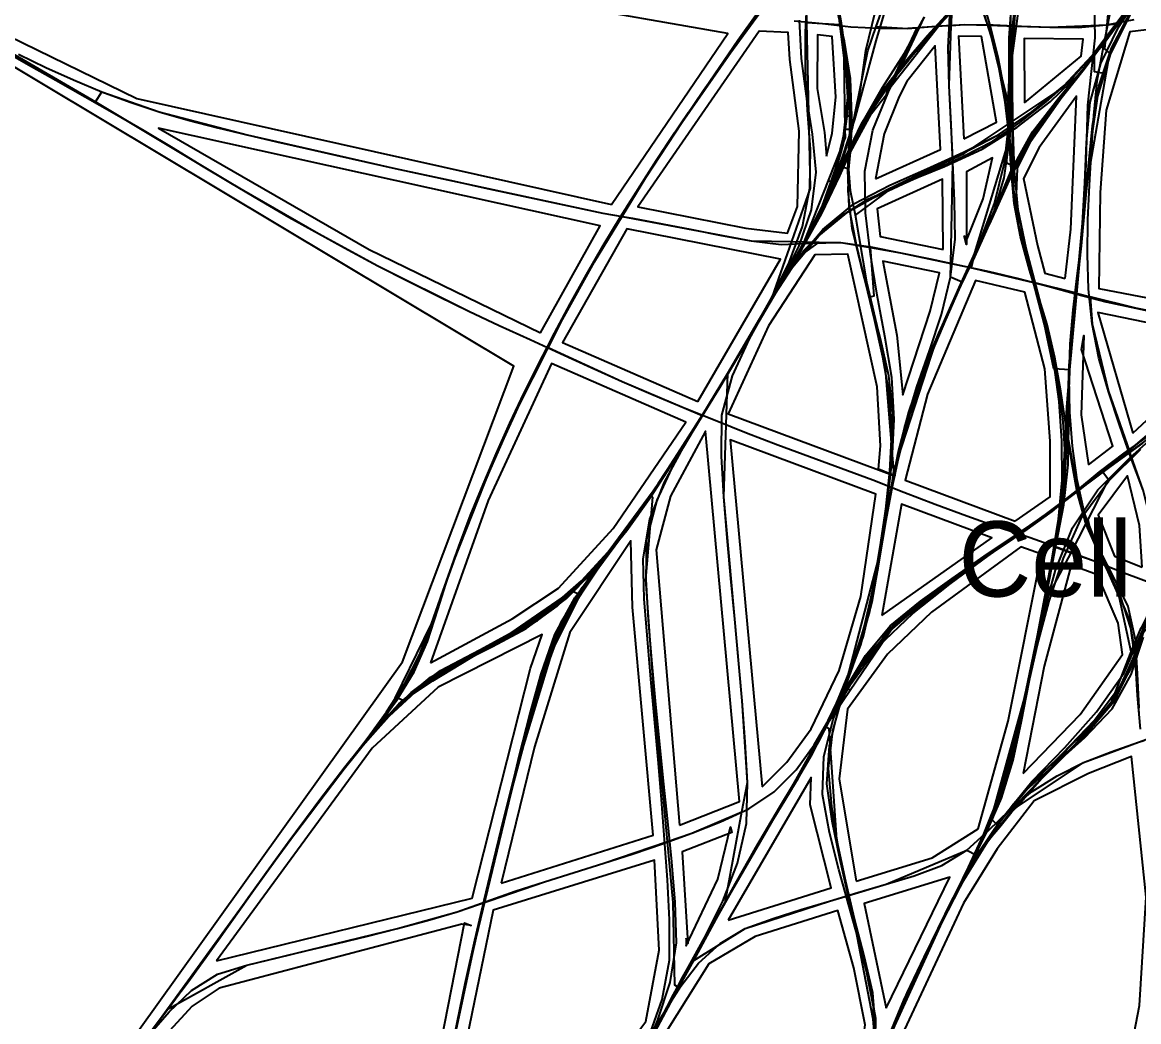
# Model space of a CAD drawing. Header units: metres. Extents: x 465982 to 489928, y 209046 to 231790.
# Drawn here: x 481878 to 485586, y 223631 to 226952 of the extents above; entities that cross this region are included whole.
import ezdxf

# ---------------------------------------------------------------- set-up
doc = ezdxf.new("R2010")
doc.units = ezdxf.units.M
for name, color, linetype in [('CELL_NAMES', 7, 'CONTINUOUS'), ('WOOL_PARCELS', 32, 'CONTINUOUS'), ('WOOL_ROADS_L1', 30, 'CONTINUOUS'), ('WOOL_ROADS_L2', 94, 'CONTINUOUS'), ('WOOL_THREADS', 8, 'CONTINUOUS')]:
    doc.layers.add(name, color=color, linetype=linetype)

msp = doc.modelspace()

# ---------------------------------------------------------------- linework, layer by layer
at = {"layer": 'WOOL_PARCELS'}
for points in [[(483834.782, 226346.571), (484220.82, 226915.216), (483637.395, 227016.563), (483108.174, 227150.34), (482600.166, 227324.262), (482009.53, 227637.505), (481761.915, 227562.843), (481195.715, 227331.869), (481690.115, 226976.202), (482257.978, 226698.381)], [(481095.483, 222189.056), (481859.781, 223037.138), (483140.897, 224827.428), (483510.833, 225809.005), (481163.047, 227216.055), (480945.763, 227248.653), (480025.99, 227002.18), (480027.087, 226773.125), (480249.692, 224771.937), (480315.316, 224581.252), (480849.718, 223826.886)], [(484281.43, 226268.248), (484418.824, 226251.32), (484452.084, 226340.401), (484457.845, 226590.7), (484426.69, 226828.613), (484422.047, 226918.327), (484325.038, 226922.329), (483922.312, 226338.471)], [(485885.806, 225984.146), (486064.663, 226372.917), (486090.003, 226550.51), (486072.852, 226733.353), (486017.701, 226817.968), (485927.19, 226927.929), (485685.325, 226935.291), (485556.439, 226920.136), (485477.59, 226660.165), (485458.218, 226386.358), (485453.243, 226067.981)], [(484549.196, 226507.311), (484567.28, 226583.219), (484580.311, 226702.741), (484567.667, 226904.443), (484518.421, 226909.796), (484518.293, 226732.345), (484541.755, 226585.633)], [(485005.123, 226565.084), (485113.99, 226619.955), (485063.125, 226904.292), (484987.545, 226905.604)], [(485206.064, 226684.692), (485395.14, 226839.853), (485401.178, 226895.38), (485205.697, 226897.72)], [(484711.487, 226432.354), (484927.976, 226528.793), (484910.179, 226873.542), (484815.328, 226754.854), (484790.423, 226704.987), (484740.371, 226581.91)], [(485341.445, 226100.445), (485360.302, 226264.131), (485379.733, 226706.667), (485255.724, 226535.73), (485203.514, 226432.899), (485250.16, 226210.11), (485274.021, 226118.933)], [(483599.091, 225920.63), (483796.65, 226275.755), (482330.647, 226599.99), (483030.176, 226196.704)], [(485005.848, 226243.063), (485016.161, 226232.317), (485068.656, 226364.962), (485100.539, 226501.339), (485013.436, 226455.412), (485013.436, 226213.226)], [(484936.694, 226197.078), (484933.962, 226430.514), (484716.695, 226332.681), (484727.47, 226240.697)], [(484121.904, 225692.356), (484395.724, 226165.489), (483885.131, 226265.332), (483672.471, 225888.053)], [(484777.763, 225444.413), (484721.355, 225466.81), (484728.367, 225544.598), (484716.995, 225741.088), (484619.816, 226181.403), (484509.962, 226178.933), (484356.478, 225943.595), (484221.976, 225651.526)], [(484782.132, 225912.156), (484802.094, 225714.566), (484892.94, 225992.443), (484923.858, 226119.141), (484736.411, 226158.221)], [(485175.53, 225294.745), (485292.092, 225375.681), (485291.561, 225559.872), (485274.234, 225800.085), (485207.28, 226055.378), (485043.514, 226094.422), (484884.218, 225715.925), (484809.614, 225430.471)], [(485566.604, 225587.135), (485705.922, 225716.947), (485848.116, 225905.254), (485449.644, 225988.125)], [(485419.231, 225481.94), (485499.895, 225543.794), (485395.429, 225864.967), (485403.674, 225910.894), (485394.598, 225647.71)], [(483233.029, 224823.356), (483504.568, 224969.661), (483658.891, 225071.336), (483840.726, 225270.502), (484081.603, 225623.832), (483635.717, 225817.984), (483425.494, 225363.447)], [(484060.903, 224284.379), (484260.186, 224362.612), (484146.968, 225593.341), (484030.209, 225377.085), (483983.415, 225199.732)], [(484334.965, 224411.201), (484417.548, 224493.588), (484497.667, 224604.931), (484591.043, 224798.8), (484663.225, 225044.553), (484712.962, 225384.345), (484228.847, 225564.749)], [(485597.098, 225142.036), (485588.959, 225280.067), (485548.194, 225445.494), (485451.068, 225314.422), (485505.415, 225177.894)], [(484732.812, 224981.346), (485097.663, 225239.458), (484797.612, 225350.754)], [(483468.209, 224091.306), (483972.863, 224250.946), (483904.527, 225009.145), (483898.391, 225229.3), (483696.59, 224924.231), (483579.319, 224544.13)], [(484647.398, 224098.766), (484900.191, 224176.126), (485052.187, 224271.912), (485151.819, 224630.415), (485263.351, 225184.543), (485194.496, 225209.432), (484897.971, 224992.329), (484751.077, 224852.835), (484618.256, 224670.273), (484590.831, 224438.717)], [(485202.556, 224456.484), (485390.814, 224651.56), (485532.101, 224851.169), (485518.045, 224954.977), (485449.24, 225115.608), (485361.321, 225148.542), (485271.87, 224812.229)], [(482522.459, 223833.709), (483372.244, 224041.296), (483565.703, 224806.557), (483604.146, 224917.687), (483258.539, 224742.645), (483039.673, 224540.119)], [(484667.576, 223180.219), (485389.979, 223355.08), (485536.646, 223415.171), (485588.767, 223685.421), (485610.414, 224044.863), (485561.659, 224512.071), (485418.625, 224456.209), (485238.894, 224365.606), (485115.965, 224206.241), (485003.921, 224024.65), (484800.584, 223589.082)], [(484222.384, 223968.684), (484564.765, 224076.652), (484494.783, 224352.347), (484497.824, 224443.031)], [(484083.182, 223908.766), (484082.289, 223883.54), (484188.352, 224105.212), (484230.083, 224278.785), (484234.719, 224260.202), (484069.604, 224195.662), (484087.775, 223890.85)], [(483299.709, 223313.312), (483683.285, 223411.633), (483810.867, 223476.065), (483875.87, 223534.44), (483948.576, 223631.897), (483993.31, 223869.101), (483977.532, 224168.151), (483441.867, 224001.859)], [(484746.848, 223676.594), (484958.842, 224111.546), (484674.046, 224024.392)], [(483732.916, 222951.328), (484354.964, 223060.614), (484571.61, 223113.325), (484647.638, 223401.555), (484676.785, 223620.817), (484639.162, 223810.763), (484586.587, 224000.787), (484311.488, 223914.036), (484158.541, 223823.146), (484016.221, 223597.485)], [(481945.913, 223041.387), (483216.743, 223298.182), (483346.117, 223960.386), (483368.458, 223950.508), (483337.724, 223955.465), (482531.972, 223743.24), (482442.419, 223682.457), (482329.264, 223559.77)]]:
    msp.add_lwpolyline(points, close=True, dxfattribs=at)
at = {"layer": 'WOOL_ROADS_L1'}
for points in [[(481061.714, 222099.2), (481429.162, 222500.35), (481571.738, 222658.328), (481783.936, 222911.082), (481983.307, 223170.11), (482309.838, 223605.63), (482758.87, 224223.116), (482957.182, 224485.097), (483091.953, 224656.328), (483236.881, 224953.579), (483311.462, 225161.482), (483433.296, 225469.541), (483523.504, 225670.635), (483671.837, 225964.697), (483778.19, 226156.247), (483949.208, 226436.846), (484069.357, 226620.172), (484383.112, 227071.078), (484507.913, 227303.72), (484535.196, 227363.325), (484547.875, 227362.894), (484564.325, 227391.335)], [(484611.165, 226595.793), (484607.808, 226833.314), (484558.706, 227225.882), (484564.325, 227391.335)], [(481661.535, 219631.45), (481869.079, 219956.176), (482004.676, 220175.344), (482197.648, 220510.243), (482320.464, 220737.172), (482788.339, 221656.528), (483072.392, 222232.072), (483102.204, 222269.964), (483082.07, 222285.805), (483144.419, 222543.723), (483242.591, 223197.234), (483315.486, 223587.042), (483370.059, 223845.789), (483524.709, 224488.175), (483640.18, 224866.79), (483758.57, 225103.531), (483991.585, 225420.444), (484135.693, 225645.54), (484221.657, 225786.183), (484368.299, 226037.128), (484444.977, 226164.179), (484467.604, 226204.506), (484611.538, 226569.432), (484611.165, 226595.793)], [(484706.682, 223600.694), (484703.521, 223640.013), (484639.339, 223972.976), (484583.767, 224220.332), (484557.37, 224604.644), (484545.987, 224611.015), (484553.137, 224623.791), (484627.564, 224733.299), (484611.093, 224744.493), (484722.63, 225173.092), (484764.936, 225405.729), (484771.971, 225460.309), (484741.151, 225840.874), (484682.771, 226089.049), (484645.01, 226311.146), (484628.598, 226392.478), (484622.859, 226464.13), (484628.213, 226519.977), (484632.719, 226596.098), (484611.165, 226595.793)]]:
    msp.add_lwpolyline(points, dxfattribs=at)
at = {"layer": 'WOOL_ROADS_L2'}
for points in [[(484714.064, 226937.661), (484904.111, 227469.963), (484961.103, 227469.75)], [(485481.154, 226943.889), (485495.053, 227098.843), (485462.911, 227369.583)], [(484483.057, 226951.699), (484480.75, 227049.871), (484520.109, 227309.035)], [(480896.589, 227275.344), (481113.249, 227268.071), (481411.152, 227105.877), (481602.692, 226989.324), (482121.217, 226687.892)], [(485510.121, 226946.99), (485668.553, 227155.655), (485728.833, 227242.049)], [(485179.503, 226939.53), (485210.2, 227172.44)], [(485085.163, 226942.379), (485040.123, 227070.897)], [(484750.906, 226724.345), (484937.859, 226959.659), (484963.874, 226987.956)], [(484963.874, 226987.956), (484962.497, 226941.606), (484819.441, 226931.786)], [(484433.759, 226223.64), (484496, 226400.981), (484483.057, 226951.699)], [(484483.057, 226951.699), (484535.765, 226947.601)], [(484535.765, 226947.601), (484593.919, 226944.359)], [(484632.719, 226596.098), (484685.702, 226856.826), (484714.064, 226937.661)], [(484714.064, 226937.661), (484819.441, 226931.786)], [(484750.906, 226724.345), (484849.989, 226933.883)], [(484968.358, 226498.04), (484956.536, 226740.916), (484962.497, 226941.606), (485007.806, 226944.716), (485085.163, 226942.379)], [(485152.563, 226686), (485097.329, 226907.665), (485085.163, 226942.379)], [(485085.163, 226942.379), (485179.503, 226939.53)], [(485152.563, 226686), (485155.963, 226760.929), (485179.503, 226939.53)], [(485179.503, 226939.53), (485291.133, 226936.158), (485481.154, 226943.889)], [(485438.938, 226853.237), (485510.121, 226946.99)], [(485455.485, 226875.03), (485473.568, 226863.521), (485481.154, 226943.889)], [(485481.154, 226943.889), (485510.121, 226946.99)], [(485439.092, 226787.206), (485438.938, 226853.237)], [(485477.507, 226780.522), (485489.462, 226849.233), (485473.568, 226863.521)], [(485357.344, 225796.862), (485413.442, 226412.314), (485477.507, 226780.522)], [(485477.507, 226780.522), (485439.092, 226787.206)], [(485151.687, 226613.162), (485341.398, 226739.632)], [(485341.398, 226739.632), (485351.232, 226732.711)], [(482121.217, 226687.892), (482141.435, 226721.478), (482331.932, 226654.791), (482624.715, 226577.975), (483116.446, 226466.606), (483805.663, 226318.319)], [(484628.213, 226519.977), (484698.525, 226648.772), (484747.573, 226712.484), (484750.906, 226724.345)], [(485183.219, 226467.017), (485227.879, 226557.419), (485351.232, 226732.711)], [(482121.217, 226687.892), (482569.47, 226418.043), (482861.425, 226249.842), (483059.132, 226143.291), (483360.41, 225992.595)], [(485151.687, 226613.162), (485152.563, 226686)], [(484631.38, 226639.908), (484610.546, 226639.613)], [(484631.38, 226639.908), (484632.719, 226596.098)], [(484968.358, 226498.04), (485006.419, 226516.32), (485151.687, 226613.162)], [(485149.694, 226544.285), (485153.799, 226574.266), (485151.687, 226613.162)], [(484601.538, 226471.113), (484628.213, 226519.977)], [(485038.67, 226174.413), (485149.694, 226544.285)], [(485183.219, 226467.017), (485147.962, 226484.435), (485149.694, 226544.285)], [(484601.538, 226471.113), (484576.634, 226480.936)], [(484645.01, 226311.146), (484764.673, 226400.217), (484968.358, 226498.04)], [(484962.021, 226150.992), (484968.928, 226486.328)], [(484968.928, 226486.328), (484968.358, 226498.04)], [(484554.914, 226425.869), (484572.954, 226418.753), (484601.538, 226471.113)], [(484622.859, 226464.13), (484601.538, 226471.113)], [(485236.765, 226087.129), (485179.299, 226350.684), (485183.219, 226467.017)], [(483805.663, 226318.319), (483869.69, 226306.377)], [(483869.69, 226306.377), (484298.551, 226226.383), (484433.759, 226223.64)], [(484368.299, 226037.128), (484433.759, 226223.64)], [(484433.759, 226223.64), (484524.964, 226221.79)], [(484444.977, 226164.179), (484524.964, 226221.79), (484596.325, 226220.343)], [(484596.325, 226220.343), (484695.334, 226203.398)], [(484694.387, 226039.667), (484707.476, 226042.746), (484695.334, 226203.398), (484794.232, 226186.472), (484962.021, 226150.992)], [(484999.716, 226088.157), (484961.079, 226105.228), (484962.021, 226150.992)], [(484962.021, 226150.992), (485021.885, 226138.333)], [(485038.67, 226174.413), (485029.633, 226136.487)], [(484999.716, 226088.157), (485021.885, 226138.333), (485236.765, 226087.129)], [(484771.971, 225460.309), (484910.77, 225886.839), (484999.716, 226088.157)], [(485357.344, 225796.862), (485303.94, 225800.562), (485272.886, 225947.357), (485236.765, 226087.129)], [(485378.909, 226051.523), (485236.765, 226087.129)], [(485378.909, 226051.523), (485424.49, 226040.106)], [(485701.109, 225654.608), (485892.739, 225944.914), (485773.43, 225962.399), (485576.137, 226002.12), (485424.49, 226040.106), (485430.75, 225949.855), (485485.287, 225725.009), (485554.21, 225529.408)], [(483624.782, 225871.412), (483870.07, 225758.976), (484076.375, 225670.586)], [(484267.912, 224328.515), (484286.02, 224425.764), (484268.223, 224697.287), (484207.899, 225375.031), (484221.657, 225786.183)], [(485328.88, 225354.766), (485332.858, 225378.481), (485346.852, 225672.961), (485357.344, 225796.862)], [(484076.375, 225670.586), (484135.693, 225645.54)], [(485554.21, 225529.408), (485701.109, 225654.608)], [(485659.322, 225165.791), (485600.588, 225397.79), (485554.21, 225529.408)], [(485328.88, 225354.766), (485466.408, 225457.489)], [(485485.881, 225431.418), (485466.408, 225457.489)], [(485361.15, 225189.543), (485485.881, 225431.418)], [(484020.892, 224230.296), (483977.091, 224697.704), (483948.77, 225100.646), (483972.041, 225374.272)], [(483972.041, 225374.272), (483962.691, 225381.147)], [(484627.564, 224733.299), (484767.99, 224939.915), (484969.93, 225099.054), (485328.88, 225354.766)], [(485429.356, 225250.544), (485417.456, 225298.73)], [(485560.431, 224860.559), (485520.446, 225044.375), (485429.356, 225250.544)], [(485276.979, 225031.194), (485304.564, 225209.813)], [(485276.979, 225031.194), (485361.15, 225189.543)], [(485304.564, 225209.813), (485361.15, 225189.543)], [(485361.15, 225189.543), (485434.334, 225163.327)], [(485434.334, 225163.327), (485474.733, 225147.839)], [(483118.58, 224710.94), (483143.312, 224698.881), (483241.633, 224763.689), (483483.79, 224911.381), (483704.182, 225062.884)], [(483704.182, 225062.884), (483731.429, 225049.258)], [(485124.894, 224279.337), (485095.775, 224304.271), (485214.837, 224738.209), (485276.979, 225031.194)], [(485613.158, 224977.063), (485594.463, 224939.606), (485609.651, 224934.517), (485571.334, 224882.028)], [(485560.431, 224860.559), (485594.463, 224939.606)], [(485179.054, 224342.589), (485347.635, 224536.394), (485489.443, 224678.173), (485560.431, 224860.559)], [(485571.334, 224882.028), (485560.431, 224860.559)], [(484211.768, 224026.998), (484426.859, 224398.165), (484545.987, 224611.015)], [(485179.054, 224342.589), (485402.531, 224492.284), (485585.64, 224560.625)], [(485585.64, 224560.625), (485602.625, 224565.958)], [(484020.892, 224230.296), (484101.046, 224257.749), (484267.912, 224328.515)], [(484211.768, 224026.998), (484267.912, 224328.515)], [(485124.894, 224279.337), (485163.884, 224328.418), (485179.054, 224342.589)], [(484761.818, 223582.073), (484769.834, 223605.087), (484933.115, 223962.063), (485052.268, 224194.52), (485124.894, 224279.337)], [(482357.095, 223670.615), (482623.877, 223819.42), (483123.63, 223940.911), (483321.875, 223995.897), (483612.648, 224096.192), (483809.112, 224157.761), (484020.892, 224230.296)], [(484058.853, 223744.911), (484044.552, 223752.374), (484039.886, 224027.612), (484020.892, 224230.296)], [(484621.827, 224050.924), (484746.63, 224087.869), (485014.672, 224201.631)], [(485014.672, 224201.631), (485047.332, 224184.891)], [(484107.969, 223835.021), (484279.231, 223940.767), (484558.846, 224032.28)], [(484558.846, 224032.28), (484621.827, 224050.924)], [(484107.969, 223835.021), (484211.768, 224026.998)], [(484058.853, 223744.911), (484107.969, 223835.021)], [(483971.19, 223580.694), (484058.853, 223744.911)]]:
    msp.add_lwpolyline(points, dxfattribs=at)
at = {"layer": 'WOOL_THREADS'}
for points in [[(483934.402, 223510.82), (483987.035, 223634.171), (484029.773, 223761.138), (484050.852, 223893.473), (484046.523, 224028.06), (484035.236, 224162.281), (484021.752, 224296.174), (484007.561, 224430.086), (483993.738, 224564.019), (483980.554, 224698.003), (483968.179, 224832.052), (483957.168, 224966.21), (483949.529, 225100.592), (483951.931, 225235.073), (483986.066, 225364.448), (484042.969, 225485.563), (484109.834, 225601.689), (484179.202, 225716.247), (484248.309, 225831.074), (484316.824, 225946.207), (484385.108, 226061.564), (484452.597, 226177.264), (484516.422, 226294.959), (484568.215, 226418.608), (484604.773, 226547.734), (484623.194, 226680.835), (484617.211, 226815.561), (484598.527, 226949.255), (484575.746, 227082.602)], [(482254.715, 223532.749), (482335.182, 223639.489), (482415.239, 223746.416), (482493.709, 223854.385), (482571.225, 223963.318), (482648.988, 224072.356), (482727.37, 224180.897), (482806.561, 224288.677), (482886.722, 224395.559), (482968.374, 224501.143), (483053.213, 224604.036), (483144.995, 224700.626), (483248.669, 224784.36), (483365.184, 224849.945), (483483.857, 224911.465), (483599.516, 224978.215), (483703.485, 225061.336), (483795.903, 225157.003), (483880.553, 225259.516), (483958.109, 225367.326), (484031.551, 225477.947), (484102.791, 225590.301), (484172.48, 225703.931), (484240.87, 225818.824), (484308.603, 225934.217), (484377.334, 226049.131), (484450.815, 226161.154), (484536.465, 226263.904), (484639.674, 226348.791), (484758.949, 226410.301), (484881.689, 226464.978), (485004.031, 226520.347), (485123.983, 226580.805), (485234.391, 226656.355), (485338.101, 226741.549), (485429.693, 226839.192), (485513.169, 226943.41), (485593.492, 227049.942)], [(482266.019, 223548.079), (482332.635, 223636.386), (482398.972, 223724.647), (482464.604, 223813.344), (482528.993, 223903.046), (482592.792, 223993.456), (482656.893, 224083.632), (482721.501, 224173.195), (482786.841, 224262.132), (482853.042, 224350.35), (482920.174, 224437.81), (482988.125, 224524.74), (483056.041, 224611.568), (483121.524, 224700.121), (483179.31, 224793.905), (483223.648, 224895.009), (483257.548, 225000.548), (483291.229, 225106.05), (483327.466, 225210.58), (483366.479, 225314.095), (483407.989, 225416.753), (483451.707, 225518.661), (483497.431, 225619.853), (483544.951, 225720.308), (483594.13, 225819.96), (483645.056, 225918.718), (483697.717, 226016.752), (483751.825, 226114.014), (483807.426, 226210.381), (483865.046, 226305.469), (483924.255, 226399.626), (483984.387, 226493.348), (484045.592, 226586.323), (484107.899, 226678.521), (484171.422, 226769.951), (484236.101, 226860.323), (484302.238, 226949.371), (484368.277, 227038.36)], [(482276.903, 223562.125), (482358.691, 223670.584), (482439.776, 223779.656), (482519.308, 223889.794), (482597.868, 224000.608), (482676.707, 224111.109), (482756.523, 224221.13), (482837.591, 224330.513), (482920.21, 224438.652), (483005.721, 224544.71), (483096.439, 224646.406), (483196.531, 224739.025), (483309.276, 224815.825), (483430.602, 224879.037), (483551.197, 224943.827), (483661.69, 225023.78), (483759.808, 225118.435), (483849.083, 225221.613), (483931.12, 225330.64), (484007.775, 225443.315), (484081.407, 225557.911), (484153.232, 225673.335), (484223.25, 225789.855), (484292.159, 225907.05), (484361.721, 226023.864), (484436.079, 226137.879), (484523.016, 226242.615), (484628.344, 226329.067), (484748.246, 226395.421), (484872.124, 226454.604), (484996.215, 226513.481), (485118.273, 226576.627), (485230.973, 226654.089), (485336.947, 226741.055), (485430.581, 226840.717), (485515.848, 226947.215), (485597.691, 227056.24)], [(482326.773, 223628.637), (482396.827, 223721.97), (482466.158, 223815.753), (482534.324, 223910.589), (482602.004, 224006.14), (482670.033, 224101.431), (482738.827, 224196.266), (482808.528, 224290.497), (482879.137, 224383.964), (482950.496, 224476.749), (483022.074, 224569.52), (483091.906, 224663.627), (483155.668, 224761.952), (483207.27, 224867.292), (483247.519, 224977.798), (483285.803, 225088.996), (483325.309, 225199.856), (483367.1, 225309.848), (483411.275, 225418.99), (483457.681, 225527.297), (483506.198, 225634.667), (483556.694, 225741.055), (483609.094, 225846.474), (483663.462, 225950.715), (483719.829, 226054.03), (483777.855, 226156.413), (483837.523, 226257.946), (483898.869, 226358.273), (483961.908, 226457.584), (484026.291, 226556.1), (484091.81, 226653.697), (484158.532, 226750.427), (484226.567, 226846.323), (484295.891, 226941.138), (484364.739, 227036.091)], [(483317.09, 223599.301), (483342.815, 223724.899), (483369.936, 223850.021), (483398.594, 223974.768), (483428.989, 224098.992), (483458.756, 224223.437), (483488.692, 224348.007), (483519.125, 224472.564), (483550.478, 224597.034), (483583.683, 224721.111), (483620.973, 224844.035), (483669.918, 224962.451), (483736.449, 225071.819), (483812.388, 225174.911), (483890.179, 225276.604), (483964.467, 225380.823), (484035.688, 225487.316), (484104.948, 225595.218), (484172.549, 225704.178), (484238.839, 225814.412), (484303.901, 225925.54), (484366.872, 226038.002), (484424.357, 226153.333), (484469.395, 226273.959), (484492.948, 226401.025), (484495.93, 226530.58), (484485.523, 226660.063), (484478.877, 226789.788), (484478.97, 226919.637), (484485.608, 227049.127)], [(483932.533, 223505.388), (483997.012, 223635.99), (484064.647, 223764.902), (484135.274, 223892.342), (484207.739, 224019.117), (484279.851, 224146.228), (484353.289, 224272.7), (484429.263, 224397.687), (484502.072, 224524.411), (484567.45, 224654.944), (484624.34, 224789.323), (484670.57, 224927.934), (484703.325, 225070.763), (484730.727, 225214.844), (484757.471, 225358.989), (484787.639, 225502.435), (484824.739, 225644.391), (484870.887, 225783.592), (484924.963, 225919.938), (484983.093, 226054.616), (485043.975, 226187.938), (485105.916, 226320.857), (485164.851, 226454.738), (485234.536, 226583.051), (485322.314, 226699.639), (485413.991, 226813.187), (485501.981, 226929.492), (485589.116, 227046.82)], [(483939.329, 223516.96), (484005.473, 223652.747), (484075.535, 223786.515), (484149.465, 223918.153), (484224.265, 224049.398), (484298.842, 224180.701), (484375.567, 224310.647), (484454.471, 224439.191), (484528.011, 224570.497), (484593.027, 224705.994), (484648.501, 224845.829), (484691.209, 224990.321), (484720.156, 225138.418), (484745.216, 225287.217), (484771.501, 225435.606), (484804.325, 225582.838), (484847.188, 225727.692), (484901.656, 225868.994), (484961.479, 226007.995), (485024.578, 226145.521), (485089.392, 226282.368), (485152.063, 226420.266), (485220.993, 226555.05), (485310.048, 226677.806), (485404.486, 226796.408), (485494.564, 226917.994), (485584.257, 227039.794)], [(483948.428, 223537.417), (484010.153, 223661.819), (484074.947, 223784.766), (484143.193, 223905.76), (484212.287, 224026.421), (484280.798, 224147.601), (484350.485, 224268.279), (484422.396, 224387.677), (484492.625, 224507.896), (484556.628, 224631.346), (484613.835, 224758.278), (484662.333, 224888.704), (484697.912, 225023.231), (484723.607, 225160.24), (484747.232, 225297.576), (484772.28, 225434.533), (484802.786, 225570.516), (484841.913, 225704.387), (484891.456, 225834.843), (484945.624, 225963.548), (485001.891, 226091.375), (485057.282, 226219.326), (485107.205, 226349.461), (485140.022, 226484.648), (485155.412, 226622.599), (485155.587, 226761.741), (485155.37, 226900.865), (485165.869, 227039.565)], [(483965.056, 223569.888), (484029.938, 223697.692), (484098.096, 223823.76), (484168.734, 223948.717), (484238.533, 224074.147), (484309.266, 224199.126), (484382.234, 224322.967), (484456.983, 224445.658), (484526.592, 224571.047), (484588.599, 224700.106), (484642.391, 224832.929), (484684.669, 224969.966), (484713.499, 225110.55), (484737.933, 225252.02), (484762.648, 225393.374), (484791.597, 225533.882), (484828.673, 225672.345), (484876.17, 225807.549), (484931.455, 225939.798), (484989.978, 226070.663), (485049.531, 226200.97), (485108.648, 226331.529), (485164.251, 226463.468), (485233.004, 226588.502), (485320.744, 226701.116), (485412.433, 226810.522), (485499.268, 226923.775), (485585.471, 227037.671)], [(483968.415, 223577.881), (484035.763, 223709.696), (484106.512, 223839.854), (484179.621, 223968.956), (484251.612, 224098.485), (484324.812, 224227.419), (484401.217, 224354.365), (484478.433, 224480.711), (484548.56, 224610.988), (484611.009, 224745.151), (484663.39, 224883.459), (484700.668, 225026.472), (484726.261, 225172.374), (484749.535, 225318.721), (484775.793, 225464.4), (484809.403, 225608.598), (484853.722, 225750.009), (484908.36, 225887.867), (484968.022, 226023.72), (485031.142, 226158.089), (485095.678, 226291.992), (485156.484, 226427.428), (485223.716, 226559.846), (485311.387, 226680.214), (485404.449, 226796.462), (485493.171, 226915.697), (485581.538, 227035.065)], [(484755.058, 223579.588), (484805.996, 223703.25), (484863.233, 223824.353), (484922.386, 223944.576), (484982.148, 224064.377), (485042.294, 224183.895), (485099.878, 224304.774), (485146.947, 224430.087), (485179.299, 224560.168), (485206.969, 224691.387), (485233.525, 224822.833), (485259.969, 224954.259), (485286.444, 225085.802), (485312.199, 225217.43), (485337.432, 225348.679), (485351.16, 225481.554), (485353.23, 225615.604), (485354.213, 225749.791), (485359.768, 225883.856), (485371.611, 226017.52), (485386.969, 226150.832), (485398.987, 226284.53), (485406.583, 226418.663), (485412.48, 226552.965), (485424.334, 226686.74), (485460.354, 226815.587), (485519.046, 226935.492), (485591.921, 227047.162)], [(484778.605, 223627.782), (484831.355, 223748.277), (484886.923, 223867.308), (484944.032, 223985.41), (485001.95, 224103.007), (485059.974, 224220.4), (485113.044, 224339.94), (485155.363, 224463.946), (485185.581, 224591.866), (485212.435, 224720.526), (485238.566, 224849.226), (485264.679, 224977.942), (485290.522, 225106.643), (485314.734, 225235.617), (485335.754, 225364.712), (485343.016, 225495.268), (485334.592, 225626.098), (485317.556, 225756.142), (485292.743, 225885.049), (485259.417, 226012.12), (485221.872, 226137.996), (485188.79, 226265.23), (485170.835, 226395.029), (485166.16, 226525.927), (485166.158, 226656.752), (485163.337, 226788.086), (485165.423, 226919.454), (485178.402, 227050.12)], [(485588.588, 224638.425), (485580.879, 224750.829), (485573.748, 224863.072), (485552.94, 224973.724), (485508.343, 225077.838), (485457.938, 225179.324), (485411.805, 225282.833), (485381.298, 225391.247), (485361.406, 225502.252), (485343.938, 225614.095), (485327.181, 225726.162), (485307.343, 225837.789), (485281.299, 225948.115), (485248.603, 226056.767), (485216.317, 226165.538), (485187.769, 226275.445), (485170.547, 226387.342), (485162.808, 226500.28), (485154.983, 226612.8), (485140.326, 226724.857), (485118.595, 226836.107), (485090.99, 226945.924), (485059.873, 227054.691)], [(482273.269, 223557.777), (482336.863, 223642.175), (482400.28, 223726.686), (482463.05, 223811.559), (482524.696, 223897.274), (482585.746, 223983.574), (482646.97, 224069.613), (482708.764, 224155.338), (482771.254, 224240.645), (482834.451, 224325.374), (482898.444, 224409.616), (482963.109, 224493.406), (483027.969, 224577.01), (483091.463, 224661.631), (483149.876, 224749.764), (483198.037, 224844.146), (483234.782, 224944.136), (483269.402, 225044.89), (483304.619, 225145.398), (483341.452, 225245.35), (483380.101, 225344.51), (483420.535, 225442.858), (483462.739, 225540.43), (483506.649, 225637.131), (483552.224, 225733.058), (483599.463, 225828.339), (483648.409, 225922.934), (483698.991, 226016.982), (483750.907, 226110.391), (483804.23, 226203.068), (483859.321, 226294.504), (483915.79, 226384.918), (483973.088, 226474.811), (484031.286, 226564.008), (484090.392, 226652.46), (484150.524, 226740.151), (484211.847, 226827.015), (484273.961, 226913.398), (484336.079, 226999.696)], [(482277.157, 223562.434), (482353.671, 223663.668), (482429.554, 223765.436), (482504.017, 223868.436), (482577.556, 223972.2), (482651.158, 224075.684), (482725.308, 224178.582), (482800.226, 224280.788), (482876.106, 224382.303), (482953.35, 224482.833), (483033.274, 224581.226), (483119.19, 224674.329), (483215.954, 224756.204), (483325.457, 224820.768), (483438.917, 224878.232), (483551.603, 224937.381), (483654.501, 225011.468), (483746.194, 225099.008), (483829.574, 225194.594), (483906.903, 225295.215), (483979.44, 225399.387), (484048.874, 225505.709), (484116.773, 225613.11), (484183.329, 225721.347), (484248.621, 225830.457), (484313.21, 225939.959), (484377.569, 226049.704), (484441.435, 226159.86), (484503.363, 226270.94), (484559.922, 226385.179), (484611.318, 226501.814), (484666.659, 226616.563), (484733.826, 226724.663), (484812.895, 226824.671), (484898.074, 226919.548), (484985.446, 227012.405)], [(482278.896, 223565.282), (482339.624, 223645.848), (482400.267, 223726.63), (482460.292, 223807.744), (482519.285, 223889.731), (482577.591, 223972.181), (482635.988, 224054.351), (482694.897, 224136.272), (482754.465, 224217.909), (482814.725, 224299.184), (482875.546, 224379.82), (482937.055, 224460.018), (482998.872, 224539.948), (483060.198, 224620.393), (483118.998, 224702.8), (483171.602, 224789.389), (483213.87, 224881.591), (483247.395, 224977.679), (483279.827, 225074.125), (483313.555, 225170.097), (483349.042, 225265.413), (483386.204, 225359.979), (483425.084, 225453.859), (483465.659, 225547.032), (483507.809, 225639.527), (483551.45, 225731.353), (483596.643, 225822.667), (483643.387, 225913.235), (483691.649, 226003.121), (483741.195, 226092.356), (483791.978, 226180.975), (483843.963, 226268.88), (483897.233, 226355.797), (483951.805, 226442.035), (484007.392, 226527.77), (484063.93, 226612.878), (484121.428, 226697.397), (484179.852, 226781.376), (484239.173, 226864.581), (484299.603, 226946.942), (484359.807, 227029.461)], [(482297.486, 223589.501), (482380.266, 223699.838), (482462.144, 223810.965), (482542.438, 223923.222), (482622.473, 224035.622), (482702.824, 224147.507), (482783.955, 224258.845), (482865.951, 224369.332), (482949.322, 224478.697), (483035.473, 224586.066), (483127.893, 224687.864), (483233.193, 224776.067), (483353.466, 224843.099), (483476.718, 224904.97), (483596.844, 224972.605), (483704.327, 225058.072), (483799.171, 225157.192), (483885.674, 225263.644), (483964.872, 225375.672), (484040.075, 225490.585), (484113.299, 225606.92), (484184.89, 225724.375), (484254.626, 225842.913), (484323.533, 225961.976), (484394.172, 226079.939), (484472.868, 226192.585), (484569.707, 226290.128), (484686.077, 226364.009), (484812.221, 226420.54), (484940.354, 226472.532), (485066.003, 226530.081), (485182.552, 226603.186), (485291.325, 226687.504), (485390.597, 226782.886), (485476.78, 226890.012), (485557.759, 227001.113)], [(482298.423, 223590.738), (482367.212, 223682.1), (482435.359, 223773.775), (482502.278, 223866.266), (482568.521, 223959.514), (482634.973, 224052.747), (482702.002, 224145.722), (482769.687, 224238.165), (482838.113, 224329.914), (482907.337, 224420.939), (482977.29, 224511.584), (483046.902, 224602.428), (483113.565, 224695.134), (483172.474, 224792.733), (483219.451, 224896.81), (483256.896, 225005.155), (483293.805, 225113.628), (483332.505, 225221.473), (483373.486, 225328.502), (483416.629, 225434.485), (483461.831, 225539.389), (483508.997, 225643.287), (483558.033, 225746.265), (483608.895, 225848.398), (483661.621, 225949.428), (483716.21, 226049.575), (483772.316, 226148.777), (483829.996, 226247.122), (483889.406, 226344.435), (483950.446, 226440.831), (484012.736, 226536.519), (484076.167, 226631.631), (484140.84, 226726.2), (484206.851, 226819.709), (484273.967, 226912.344), (484341.187, 227004.832)], [(482308.648, 223604.293), (482374.1, 223691.093), (482438.922, 223778.243), (482502.504, 223866.296), (482565.383, 223955.126), (482628.432, 224043.905), (482691.975, 224132.362), (482756.163, 224220.38), (482821.166, 224308.064), (482886.987, 224395.253), (482953.769, 224481.552), (483022.217, 224566.488), (483093.921, 224648.622), (483171.813, 224724.959), (483258.832, 224791.149), (483355.396, 224843.375), (483453.791, 224892.562), (483551.01, 224944.135), (483640.929, 225006.713), (483722.065, 225080.09), (483796.691, 225160), (483866.904, 225243.789), (483932.198, 225331.229), (483993.784, 225421.165), (484053.188, 225512.607), (484111.426, 225604.668), (484168.617, 225697.398), (484224.831, 225791.039), (484280.404, 225885.162), (484335.751, 225979.441), (484392.151, 226073.014), (484452.66, 226163.802), (484523.485, 226246.557), (484608.117, 226315.514), (484704.358, 226368.46), (484803.996, 226415.265), (484904.314, 226460.437), (485003.659, 226507.336), (485101.537, 226557.22), (485191.52, 226619.23), (485277.359, 226687.119), (485359.409, 226759.717), (485432.265, 226841.15), (485499.344, 226927.061), (485565.244, 227014.125)], [(482324.318, 223625.389), (482398.679, 223724.698), (482472.101, 223824.603), (482544.144, 223925.569), (482615.926, 224026.512), (482688.211, 224127.215), (482761.257, 224227.443), (482835.303, 224327.229), (482910.43, 224426.238), (482987.301, 224524.018), (483067.481, 224619.053), (483154.16, 224708.243), (483251.322, 224785.918), (483360.056, 224847.17), (483470.848, 224904.81), (483579.417, 224966.564), (483678.569, 225042.108), (483767.904, 225128.772), (483849.652, 225222.598), (483924.804, 225321.706), (483995.208, 225424.118), (484063.119, 225528.129), (484129.561, 225632.954), (484194.59, 225738.391), (484257.809, 225844.888), (484320.437, 225951.652), (484382.958, 226058.44), (484445.075, 226165.446), (484505.399, 226273.315), (484560.172, 226384.355), (484609.459, 226497.89), (484662.922, 226609.576), (484727.042, 226715.613), (484802.975, 226814.319), (484884.699, 226908.453), (484968.928, 227000.536)], [(483296.278, 223499.294), (483323.134, 223633.952), (483351.274, 223768.29), (483380.763, 223902.232), (483412.284, 224035.589), (483444.234, 224168.841), (483476.349, 224302.091), (483508.794, 224435.231), (483542.103, 224568.065), (483577.494, 224700.31), (483617.35, 224831.259), (483667.728, 224958.458), (483738.308, 225075.511), (483819.876, 225185.234), (483902.541, 225294.194), (483981.729, 225405.762), (484057.348, 225519.896), (484130.696, 225635.398), (484202.279, 225751.741), (484271.968, 225869.221), (484341.152, 225987.147), (484410.156, 226105.045), (484478.442, 226223.116), (484542.117, 226343.852), (484598.604, 226468.357), (484657.713, 226591.556), (484727.822, 226708.987), (484811.995, 226817.633), (484902.875, 226920.801), (484996.644, 227021.149)], [(483309.763, 223566.476), (483337.786, 223703.197), (483367.411, 223839.695), (483398.641, 223975.779), (483431.739, 224111.29), (483464.165, 224246.848), (483496.644, 224382.263), (483529.547, 224517.518), (483563.546, 224652.514), (483600.579, 224786.681), (483646.076, 224918.202), (483713.367, 225039.401), (483794.235, 225151.619), (483879.101, 225260.601), (483960.05, 225372.337), (484036.954, 225487.008), (484111.272, 225603.499), (484183.669, 225721.174), (484254.551, 225839.872), (484324.867, 225958.872), (484395.352, 226077.639), (484465.765, 226196.361), (484533.876, 226316.469), (484592.624, 226441.562), (484649.325, 226568.055), (484716.371, 226689.688), (484799.677, 226801.42), (484890.286, 226907.668), (484984.653, 227010.559)], [(483955.49, 223550.792), (484015.815, 223671.653), (484078.755, 223791.352), (484143.321, 223910.296), (484203.979, 224031.38), (484253.194, 224157.599), (484282.802, 224289.908), (484286.02, 224425.764), (484278.854, 224561.631), (484268.223, 224697.287), (484256.386, 224832.853), (484244.084, 224968.382), (484231.618, 225103.896), (484219.304, 225239.422), (484207.899, 225375.031), (484199.642, 225510.858), (484201.33, 225646.669), (484236.458, 225777.304), (484293.009, 225900.103), (484358.478, 226018.366), (484426.2, 226135.327), (484492.247, 226253.089), (484551.611, 226374.532), (484600.673, 226500.528), (484642.596, 226629.19), (484678.166, 226759.658), (484713.854, 226890.314), (484752.741, 227020.347)], [(484707.89, 223555.368), (484705.078, 223681.054), (484680.541, 223804.933), (484650.955, 223927.76), (484620.992, 224050.471), (484592.694, 224173.553), (484567.319, 224297.246), (484549.855, 224422.181), (484558.804, 224547.468), (484588.326, 224669.259), (484627.39, 224788.459), (484666.054, 224907.959), (484696.455, 225029.757), (484719.128, 225153.479), (484738.657, 225277.675), (484755.154, 225402.245), (484766.426, 225527.305), (484768.671, 225652.851), (484756.042, 225777.851), (484728.27, 225900.671), (484696.312, 226022.496), (484663.52, 226144.209), (484633.828, 226266.642), (484620.663, 226391.184), (484625.649, 226516.1), (484633.307, 226640.668), (484628.767, 226765.492), (484608.604, 226889.032), (484580.129, 227010.805)], [(485591.372, 224603.118), (485581.919, 224715.297), (485575.142, 224827.367), (485560.097, 224938.476), (485525.33, 225045.522), (485474.997, 225146.966), (485426.279, 225249.14), (485391.926, 225356.797), (485369.934, 225467.317), (485350.319, 225578.87), (485331.729, 225690.522), (485311.489, 225801.822), (485287.149, 225912.323), (485256.512, 226021.382), (485223.336, 226129.662), (485192.823, 226238.83), (485172.019, 226349.867), (485161.904, 226462.124), (485155.082, 226574.249), (485142.245, 226686.079), (485122.339, 226797.355), (485095.649, 226907.29), (485061.171, 227015.056)], [(485587.239, 224674.105), (485581.891, 224787.478), (485574.898, 224900.469), (485550.291, 225011.049), (485500.236, 225113.551), (485448.154, 225215.054), (485406.05, 225320.825), (485381.627, 225431.445), (485365.42, 225543.72), (485356.49, 225656.92), (485354.441, 225770.448), (485358.009, 225883.96), (485367.719, 225997.159), (485381.922, 226109.877), (485395.407, 226222.732), (485404.788, 226335.948), (485410.379, 226449.366), (485413.577, 226562.801), (485416.925, 226676.132), (485429.24, 226788.454), (485441.44, 226900.631), (485438.562, 227013.719)], [(482308.84, 223604.762), (482387.14, 223709.291), (482464.552, 223814.468), (482540.607, 223920.752), (482616.412, 224027.081), (482692.698, 224133.191), (482769.754, 224238.8), (482847.728, 224343.611), (482926.98, 224447.17), (483008.621, 224548.936), (483094.69, 224647.168), (483189.248, 224737.245), (483296.174, 224812.558), (483411.702, 224874.804), (483527.202, 224937.322), (483636.797, 225009.527), (483735.04, 225096.221), (483823.414, 225193.019), (483904.661, 225296.061), (483980.412, 225403.227), (484052.687, 225512.814), (484123.119, 225623.464), (484191.977, 225734.81), (484258.991, 225847.238), (484325.366, 225959.923), (484391.685, 226072.516), (484457.705, 226185.123), (484521.992, 226298.649), (484579.597, 226415.991), (484633.759, 226535.185), (484694.326, 226651.275), (484768.499, 226759.46), (484850.469, 226862.03), (484937.183, 226960.264)], [(482309.642, 223605.794), (482375.19, 223692.962), (482440.181, 223780.502), (482504.049, 223868.825), (482567.242, 223957.759), (482630.585, 224046.635), (482694.315, 224135.118), (482758.715, 224223.231), (482824.015, 224311.079), (482890.09, 224398.494), (482956.66, 224485.514), (483023.009, 224572.586), (483087.697, 224661.018), (483147.525, 224752.757), (483197.202, 224850.66), (483236.342, 224953.759), (483273.38, 225057.782), (483311.08, 225161.62), (483350.224, 225265.004), (483390.975, 225367.643), (483433.453, 225469.479), (483477.765, 225570.462), (483523.988, 225670.405), (483571.961, 225769.371), (483621.199, 225867.455), (483672.221, 225964.491), (483724.542, 226060.788), (483778.309, 226156.176), (483833.608, 226250.784), (483890.494, 226344.332), (483948.957, 226437.005), (484008.578, 226528.96), (484069.091, 226620.35), (484130.399, 226711.378), (484192.39, 226802.146), (484254.874, 226892.653), (484318.418, 226982.225)], [(483308.58, 223552.649), (483333.975, 223678.022), (483360.603, 223803.313), (483388.444, 223928.452), (483417.967, 224053.163), (483448.154, 224177.783), (483478.928, 224302.307), (483510.511, 224426.618), (483543.355, 224550.537), (483578.073, 224673.93), (483615.84, 224796.344), (483659.591, 224916.679), (483718.956, 225029.562), (483789.121, 225135.633), (483864.252, 225238.301), (483937.996, 225341.658), (484008.819, 225446.765), (484077.47, 225553.201), (484145.186, 225659.954), (484211.441, 225767.721), (484276.177, 225876.451), (484339.965, 225985.659), (484401.796, 226095.94), (484457.686, 226209.17), (484498.962, 226328.497), (484514.616, 226454.099), (484502.594, 226580.647), (484482.513, 226706.214), (484466.015, 226832.2), (484459.454, 226958.966)], [(483309.349, 223561.258), (483336.487, 223693.897), (483365.059, 223826.265), (483395.157, 223958.354), (483427.121, 224090.111), (483458.808, 224222.205), (483490.931, 224354.336), (483523.786, 224486.246), (483557.866, 224617.828), (483594.378, 224748.766), (483636.811, 224877.912), (483695.729, 225000.004), (483769.9, 225113.367), (483850.66, 225222.323), (483930.386, 225331.97), (484006.658, 225443.85), (484080.272, 225557.369), (484152.087, 225671.669), (484222.2, 225786.956), (484291.155, 225902.865), (484359.431, 226019.162), (484426.97, 226135.909), (484492.886, 226253.487), (484554.049, 226373.813), (484609.572, 226496.887), (484667.886, 226618.69), (484734.871, 226735.74), (484807.392, 226849.624), (484872.878, 226967.396)], [(483315.916, 223586.958), (483342.643, 223716.411), (483370.701, 223845.643), (483400.08, 223974.632), (483431.119, 224103.112), (483461.987, 224231.527), (483493.466, 224359.817), (483525.845, 224487.897), (483559.564, 224615.632), (483595.871, 224742.648), (483637.477, 224867.987), (483692.849, 224987.445), (483762.699, 225098.859), (483839.533, 225205.574), (483916.482, 225312.254), (483991.068, 225420.635), (484063.196, 225530.652), (484133.513, 225641.523), (484202.217, 225753.209), (484269.402, 225865.766), (484335.907, 225978.703), (484402.066, 226091.728), (484467.341, 226205.091), (484527.792, 226321.173), (484573.839, 226443.857), (484605.655, 226571.149), (484619.904, 226701.83), (484611.65, 226833.498), (484592.346, 226964.183)], [(483321.965, 223628.361), (483349.162, 223757.97), (483377.874, 223887.141), (483408.864, 224015.697), (483440.401, 224144.065), (483471.046, 224272.766), (483501.889, 224401.38), (483533.355, 224529.794), (483565.967, 224657.965), (483601.234, 224785.461), (483643.749, 224910.707), (483706.059, 225026.922), (483782.212, 225134.522), (483863.057, 225238.682), (483941.08, 225344.645), (484014.784, 225453.266), (484085.587, 225563.466), (484154.805, 225674.44), (484222.478, 225786.438), (484289.173, 225898.953), (484355.613, 226011.465), (484422.231, 226123.873), (484488.287, 226236.675), (484548.522, 226352.866), (484596.59, 226474.848), (484635.379, 226600.011), (484661.634, 226728.438), (484679.507, 226858.571), (484710.631, 226986.195)], [(483959.146, 223579.589), (484002.582, 223705.35), (484027.223, 223836.012), (484027.518, 223969.629), (484020.475, 224103.14), (484010.966, 224236.419), (484000.535, 224369.694), (483989.409, 224502.952), (483977.759, 224636.187), (483965.753, 224769.405), (483953.773, 224902.636), (483943.252, 225035.996), (483939.527, 225169.663), (483962.009, 225300.718), (484010.693, 225423.993), (484073.644, 225540.588), (484141.73, 225654.175), (484210.509, 225767.314), (484278.31, 225881.054), (484345.464, 225995.03), (484412.077, 226109.272), (484477.279, 226224.262), (484535.741, 226342.88), (484580.28, 226467.523), (484610.956, 226596.294), (484621.736, 226728.326), (484610.238, 226860.596), (484588.552, 226991.452)], [(483942.855, 223526.98), (484005.819, 223654.703), (484072.011, 223780.67), (484142.041, 223904.574), (484212.944, 224028.086), (484283.162, 224152.091), (484354.928, 224275.462), (484429.67, 224397.16), (484501.524, 224520.457), (484566.359, 224647.299), (484623.774, 224777.56), (484671.21, 224911.798), (484704.296, 225050.26), (484728.575, 225190.556), (484751.4, 225331.252), (484777.332, 225471.491), (484810.244, 225610.439), (484853.143, 225746.8), (484905.625, 225879.817), (484962.632, 226010.982), (485022.437, 226140.921), (485083.433, 226270.353), (485141.2, 226401.222), (485203.17, 226530.135), (485283.236, 226648.998), (485373.185, 226760.814), (485460.687, 226874.538), (485546.475, 226989.616)], [(483976.229, 223596.093), (484040.914, 223721.383), (484108.808, 223844.981), (484178.519, 223967.555), (484247.019, 224090.601), (484316.462, 224213.003), (484388.172, 224334.009), (484461.956, 224453.835), (484530.475, 224576.56), (484591.319, 224703.136), (484644.105, 224833.483), (484685.546, 224967.959), (484713.339, 225105.947), (484736.56, 225244.755), (484759.815, 225383.434), (484786.938, 225521.123), (484822.654, 225656.866), (484868.153, 225789.616), (484922.241, 225919.211), (484980.753, 226046.816), (485041.631, 226173.176), (485099.316, 226301.084), (485139.223, 226435.309), (485159.306, 226573.935), (485162.07, 226714.127), (485157.544, 226854.641), (485161.688, 226994.954)], [(483984.251, 223609.068), (484047.648, 223731.489), (484113.838, 223852.331), (484181.975, 223972.208), (484249.137, 224092.574), (484317.036, 224212.527), (484386.786, 224331.407), (484458.124, 224449.471), (484524.683, 224570.093), (484584.348, 224693.97), (484636.61, 224821.101), (484678.29, 224952.084), (484707.344, 225086.748), (484731.092, 225222.54), (484751.385, 225358.929), (484766.933, 225495.928), (484773.398, 225633.85), (484765.59, 225771.896), (484742.653, 225908.634), (484717.336, 226044.885), (484694.67, 226181.551), (484678.56, 226319.08), (484676.136, 226457.394), (484702.362, 226593.19), (484754.444, 226721.258), (484816.146, 226844.803), (484874.195, 226969.888)], [(484441.258, 226957.026), (484535.765, 226947.601), (484629.987, 226937.359), (484724.628, 226932.226), (484819.441, 226931.786), (484913.678, 226938.766), (485007.806, 226944.716), (485102.353, 226943.074), (485196.575, 226939.591), (485291.133, 226936.158), (485385.808, 226935.024), (485479.079, 226943.805), (485570.823, 226961.557)], [(484709.935, 223514.594), (484713.229, 223641.695), (484689.797, 223767.074), (484657.995, 223890.668), (484623.962, 224013.674), (484590.229, 224136.709), (484558.802, 224260.518), (484535.392, 224386.027), (484539.649, 224512.996), (484570.899, 224635.935), (484614.758, 224754.983), (484658.414, 224874.086), (484692.724, 224996.12), (484716.381, 225120.939), (484737.215, 225246.252), (484758.54, 225371.38), (484782.964, 225495.807), (484812.614, 225619.189), (484849.18, 225740.816), (484891.396, 225860.742), (484930.914, 225981.619), (484961.079, 226105.228), (484975.751, 226231.563), (484974.258, 226359.082), (484968.928, 226486.328), (484963.112, 226613.521), (484956.536, 226740.916), (484953.26, 226868.421), (484959.375, 226995.407)], [(484712.973, 223600.942), (484702.382, 223727.019), (484673.755, 223850.685), (484642.323, 223973.69), (484612.857, 224097.041), (484587.014, 224221.268), (484566.189, 224346.415), (484555.126, 224472.732), (484569.971, 224598.075), (484604.2, 224719.568), (484644.072, 224839.329), (484679.685, 224960.58), (484705.602, 225084.437), (484727.212, 225209.26), (484745.563, 225334.628), (484759.477, 225460.592), (484765.418, 225587.321), (484758.073, 225714.23), (484735.62, 225839.785), (484708.124, 225964.364), (484678.392, 226088.431), (484648.162, 226212.254), (484623.919, 226336.943), (484619.553, 226463.44), (484625.901, 226589.981), (484627.177, 226716.921), (484614.028, 226843.681), (484593.084, 226969.389)], [(484739.981, 223536.685), (484787.755, 223659.603), (484842.712, 223779.48), (484900.385, 223898.222), (484959.258, 224016.437), (485018.57, 224134.301), (485077.366, 224252.493), (485129.845, 224373.692), (485168.308, 224500.244), (485196.148, 224629.915), (485221.515, 224760.108), (485246.855, 224890.451), (485272.284, 225020.83), (485297.178, 225151.268), (485320.962, 225281.938), (485339.691, 225413.185), (485346.878, 225545.895), (485350.121, 225678.844), (485355.178, 225811.8), (485365.777, 225944.586), (485381.129, 226077.059), (485395.282, 226209.723), (485407.586, 226342.616), (485419.099, 226475.589), (485432.325, 226608.317), (485453.009, 226740.017), (485495.288, 226866.02), (485557.237, 226983.635)], [(484751.339, 223558.341), (484806.375, 223695.47), (484868.235, 223829.85), (484932.632, 223963.207), (484997.693, 224096.103), (485061.938, 224229.169), (485119.41, 224365.09), (485163.12, 224506.281), (485196.702, 224650.558), (485227.166, 224795.64), (485256.674, 224940.895), (485285.204, 225086.413), (485311.623, 225232.304), (485334.916, 225378.337), (485346.444, 225525.95), (485352.204, 225673.951), (485358.601, 225821.996), (485369.414, 225969.764), (485384.674, 226117.091), (485400.138, 226264.563), (485414.224, 226412.239), (485428.942, 226559.861), (485450.444, 226706.609), (485493.349, 226848.072), (485559.668, 226980.199)], [(484755.881, 223575.157), (484804.971, 223695.395), (484859.625, 223813.393), (484916.058, 223930.709), (484973.173, 224047.848), (485030.839, 224165.016), (485086.496, 224283.104), (485134.021, 224404.652), (485168.635, 224530.723), (485196.965, 224658.438), (485223.506, 224786.606), (485249.326, 224914.89), (485274.44, 225043.314), (485298.297, 225171.968), (485318.92, 225301.007), (485331.391, 225430.786), (485331.015, 225561.35), (485321.626, 225691.501), (485304.173, 225820.752), (485278.473, 225948.703), (485244.774, 226074.839), (485211.74, 226201.066), (485184.995, 226328.807), (485173.081, 226458.525), (485168.609, 226588.396), (485166.548, 226718.563), (485166.323, 226849.115), (485174.992, 226979.143)], [(485600.588, 225397.79), (485559.184, 225505.712), (485521.668, 225614.897), (485485.287, 225725.009), (485452.836, 225836.265), (485430.75, 225949.855), (485419.03, 226064.77), (485415.535, 226180.276), (485417.34, 226295.808), (485422.141, 226411.152), (485428.574, 226526.465), (485436.736, 226641.821), (485447.952, 226756.949), (485468.732, 226870.286), (485490.451, 226983.417)], [(482290.861, 223580.534), (482363.467, 223676.648), (482435.451, 223773.332), (482505.968, 223870.995), (482575.51, 223969.323), (482645.255, 224067.529), (482715.614, 224165.293), (482786.638, 224262.407), (482858.469, 224358.851), (482931.401, 224454.612), (483005.996, 224548.928), (483084.336, 224640.349), (483169.701, 224725.544), (483266.252, 224798.201), (483373.658, 224854.452), (483482.742, 224906.856), (483589.304, 224963.844), (483684.987, 225036.944), (483769.556, 225122.536), (483847.31, 225214.671), (483919.443, 225311.196), (483987.566, 225410.661), (484053.179, 225511.81), (484117.421, 225613.689), (484180.481, 225716.33), (484242.399, 225819.816), (484303.737, 225923.812), (484364.88, 226028.006), (484425.951, 226132.239), (484486.409, 226236.619), (484543.162, 226343.216), (484593.705, 226453.154), (484644.489, 226563.421), (484702.559, 226670.288), (484773.712, 226769.345), (484851.44, 226863.413), (484932.97, 226953.862)], [(482302.914, 223596.606), (482364.942, 223678.699), (482426.551, 223761.18), (482487.198, 223844.756), (482547.01, 223929.214), (482606.78, 224013.515), (482666.919, 224097.557), (482727.538, 224181.182), (482788.717, 224264.247), (482850.596, 224346.81), (482913.193, 224428.756), (482976.468, 224510.168), (483039.762, 224591.446), (483101.414, 224674.033), (483157.604, 224760.414), (483203.152, 224852.972), (483238.132, 224950.67), (483271.432, 225049.07), (483305.596, 225147.195), (483341.375, 225244.798), (483378.876, 225341.639), (483418.141, 225437.594), (483459.102, 225532.694), (483501.652, 225626.982), (483545.839, 225720.632), (483591.563, 225813.583), (483638.822, 225905.618), (483687.705, 225996.982), (483737.933, 226087.662), (483789.395, 226177.621), (483842.063, 226266.773), (483896.061, 226354.872), (483951.403, 226442.215), (484007.753, 226529.046), (484064.943, 226615.353), (484123.129, 226701.063), (484182.401, 226786.009), (484242.74, 226870.232), (484304.356, 226953.535)], [(481793.483, 226870.984), (481890.95, 226815.149), (481988.631, 226759.761), (482086.329, 226704.425), (482183.819, 226648.707), (482280.852, 226592.146), (482377.234, 226534.383), (482473.201, 226475.951), (482569.47, 226418.043), (482666.226, 226360.98), (482763.531, 226304.882), (482861.425, 226249.842), (482959.951, 226195.957), (483059.132, 226143.291), (483158.953, 226091.856), (483259.381, 226041.621), (483360.41, 225992.595), (483462.07, 225944.897), (483564.153, 225898.113), (483665.589, 225851.503), (483767.582, 225804.699), (483870.07, 225758.976), (483972.973, 225714.169), (484076.375, 225670.586), (484179.304, 225629.866), (484282.874, 225587.97), (484387.282, 225547.817), (484492.114, 225508.752), (484597.211, 225470.404), (484702.263, 225431.936), (484805.388, 225390.991), (484909.734, 225351.25), (485014.454, 225312.407), (485119.59, 225274.656), (485225.579, 225240.153), (485330.149, 225202.354), (485434.334, 225163.327), (485537.884, 225122.827), (485641.122, 225084.052)], [(481865.416, 226846.511), (481956.192, 226802.1), (482048.186, 226760.304), (482141.435, 226721.478), (482236.019, 226686.158), (482331.932, 226654.791), (482428.871, 226626.727), (482526.635, 226601.676), (482624.715, 226577.975), (482722.944, 226555.013), (482821.258, 226532.514), (482919.626, 226510.329), (483018.028, 226488.374), (483116.446, 226466.606), (483214.875, 226445.008), (483313.318, 226423.578), (483411.778, 226402.332), (483510.256, 226381.213), (483608.699, 226360.013), (483707.115, 226338.785), (483805.663, 226318.319), (483904.191, 226301.218), (484002.811, 226282.59), (484101.292, 226263.268), (484199.773, 226244.011), (484298.551, 226226.383), (484398.072, 226214.121), (484496.923, 226218.108), (484596.325, 226220.343), (484695.58, 226205.727), (484794.232, 226186.472), (484892.711, 226165.941), (484990.92, 226144.701), (485089.033, 226124.134), (485186.988, 226100.78), (485284.092, 226075.257), (485380.801, 226048.74), (485477.854, 226023.744), (485576.137, 226002.12), (485674.662, 225981.629)], [(483967.673, 223574.846), (484039.04, 223715.85), (484114.863, 223854.544), (484193.112, 223991.961), (484270.675, 224129.786), (484349.507, 224267.014), (484430.166, 224403.189), (484507.546, 224541.052), (484582.223, 224680.268), (484663.006, 224816.117), (484762.482, 224939.021), (484884.273, 225041.085), (485013.051, 225134.347), (485143.921, 225224.761), (485274.621, 225315.513), (485401.412, 225411.256), (485530.839, 225503.868), (485657.807, 225599.456)], [(484751.964, 223561.217), (484808.832, 223702.206), (484872.799, 223840.342), (484939.154, 223977.29), (485005.808, 224114.14), (485070.698, 224251.8), (485126.855, 224393.227), (485167.632, 224539.954), (485202.187, 224688.187), (485234.862, 224836.769), (485269.065, 224984.956), (485309.98, 225131.301), (485366.163, 225272.365), (485450.054, 225398.56), (485557.81, 225506.129), (485671.795, 225607.343)], [(482298.812, 223587.343), (482365.272, 223664.549), (482439.322, 223734.561), (482525.794, 223788.755), (482623.877, 223819.42), (482723.746, 223844.003), (482823.894, 223867.463), (482923.989, 223891.178), (483023.922, 223915.589), (483123.63, 223940.911), (483223.048, 223967.352), (483321.875, 223995.897), (483418.151, 224030.616), (483514.488, 224065.264), (483612.648, 224096.192), (483710.961, 224126.712), (483809.112, 224157.761), (483906.999, 224189.621), (484004.456, 224222.484), (484101.046, 224257.749), (484196.951, 224295.398), (484290.586, 224338.131), (484375.259, 224395.663), (484447.696, 224467.928), (484507.4, 224550.901), (484559.061, 224639.09), (484608.103, 224728.731), (484660.08, 224816.511), (484720.471, 224898.797), (484793.017, 224971.361), (484875.135, 225033.698), (484959.23, 225093.191), (485044.219, 225151.66), (485129.791, 225209.208), (485215.502, 225266.276), (485298.634, 225326.671), (485376.893, 225392.484), (485455.354, 225458.361), (485537.794, 225519.98), (485621.248, 225580.245)], [(483941.931, 223520.987), (484010.834, 223661.435), (484083.858, 223799.902), (484160.585, 223936.506), (484237.265, 224073.369), (484314.642, 224209.833), (484393.691, 224345.235), (484474.107, 224479.792), (484550.418, 224616.527), (484629.038, 224752.163), (484721.292, 224878.964), (484835.162, 224987.098), (484957.975, 225085.165), (485084.894, 225178.089), (485213.139, 225268.996), (485338.473, 225363.485), (485461.726, 225460.159), (485586.726, 225555.334)], [(483979.578, 223599.824), (484050.452, 223736.89), (484124.828, 223872.031), (484201.244, 224006.152), (484276.835, 224140.994), (484353.343, 224275.341), (484432.034, 224408.487), (484508.312, 224542.939), (484582.643, 224678.393), (484662.885, 224810.405), (484760.057, 224930.465), (484878.116, 225030.917), (485003.005, 225122.668), (485130.557, 225210.631), (485258.243, 225298.184), (485381.057, 225391.891), (485503.042, 225486.939), (485622.29, 225585.091)], [(483984.407, 223611.611), (484043.542, 223725.962), (484105.657, 223838.802), (484169.555, 223950.838), (484232.21, 224063.654), (484295.36, 224176.195), (484360.349, 224287.571), (484427.685, 224397.69), (484492.443, 224509.23), (484552.544, 224623.184), (484611.811, 224737.647), (484678.054, 224848.185), (484760.666, 224947.049), (484861.081, 225028.725), (484966.148, 225104.224), (485072.787, 225177.84), (485180.321, 225250.03), (485287.725, 225322.448), (485390.659, 225400.148), (485494.567, 225477.009), (485599.025, 225553.202)], [(484778.226, 223626.227), (484838.269, 223763.475), (484901.801, 223899.179), (484967.012, 224034.171), (485032.829, 224168.93), (485095.392, 224305.137), (485146.738, 224445.91), (485183.535, 224591.429), (485216.286, 224737.884), (485250.146, 224884.063), (485288.704, 225029.033), (485336.282, 225171.259), (485397.196, 225307.997), (485486.293, 225428.233), (485592.708, 225533.783)], [(484733.35, 223511.89), (484789.933, 223661.283), (484855.341, 223807.072), (484925.121, 223951.059), (484999.565, 224092.733), (485083.465, 224228.712), (485181.076, 224355.254), (485292.657, 224469.924), (485404.857, 224584.14), (485506.177, 224708.149), (485575.286, 224851.855), (485621.938, 225004.436)], [(484740.634, 223534.861), (484797.083, 223680.369), (484861.866, 223822.585), (484930.471, 223962.992), (485003.462, 224100.995), (485085.786, 224233.419), (485181.587, 224356.466), (485291.43, 224467.395), (485402.529, 224577.122), (485503.806, 224695.912), (485574.164, 224834.266), (485619.689, 224982.636)], [(484768.65, 223606.752), (484830.769, 223752.06), (484897.217, 223895.279), (484967.234, 224036.757), (485043.633, 224175.022), (485130.663, 224306.812), (485230.832, 224428.963), (485340.814, 224542.928), (485446.069, 224661.327), (485537.599, 224790.639), (485600.329, 224935.622)], [(484766.294, 223606.471), (484817.237, 223727.021), (484873.095, 223845.557), (484930.522, 223963.382), (484989.73, 224080.167), (485054.008, 224193.835), (485126.979, 224302.01), (485212.316, 224400.859), (485309.351, 224488.669), (485407.058, 224576.084), (485497.124, 224671.304), (485560.612, 224784.985), (485601.224, 224908.617)], [(484772.08, 223615.691), (484832.833, 223756.813), (484897.537, 223896.03), (484965.568, 224033.634), (485039.84, 224168.011), (485124.824, 224295.748), (485223.209, 224413.623), (485332.294, 224522.059), (485438.439, 224633.22), (485531.049, 224755.631), (485592.475, 224895.538)], [(484776.73, 223624.139), (484823.621, 223733.234), (484873.89, 223840.653), (484925.481, 223947.394), (484978.624, 224053.344), (485035.498, 224157.543), (485098.225, 224258.166), (485168.856, 224353.66), (485248.662, 224441.803), (485335.134, 224523.857), (485420.276, 224607.25), (485499.047, 224696.742), (485557.84, 224799.365), (485602.225, 224908.792)], [(483962.8, 223584.976), (484013.51, 223667.154), (484065.104, 223748.961), (484124.156, 223825.521), (484195.526, 223891.024), (484279.231, 223940.767), (484371.391, 223974.299), (484464.962, 224003.807), (484558.846, 224032.28), (484652.642, 224060.148), (484746.63, 224087.869), (484840.333, 224116.544), (484932.448, 224149.814), (485014.672, 224201.631), (485087.056, 224266.376), (485156.933, 224334.146), (485232.126, 224396.278), (485315.037, 224448.178), (485402.531, 224492.284), (485494.011, 224528.011), (485585.64, 224560.625), (485677.056, 224593.247)]]:
    msp.add_lwpolyline(points, dxfattribs=at)

# ---------------------------------------------------------------- texts
at = {"layer": 'CELL_NAMES'}
msp.add_text('Cell C31', height=250, dxfattribs=at).set_placement((484987.456, 225043.881))

doc.saveas('drawing.dxf')
